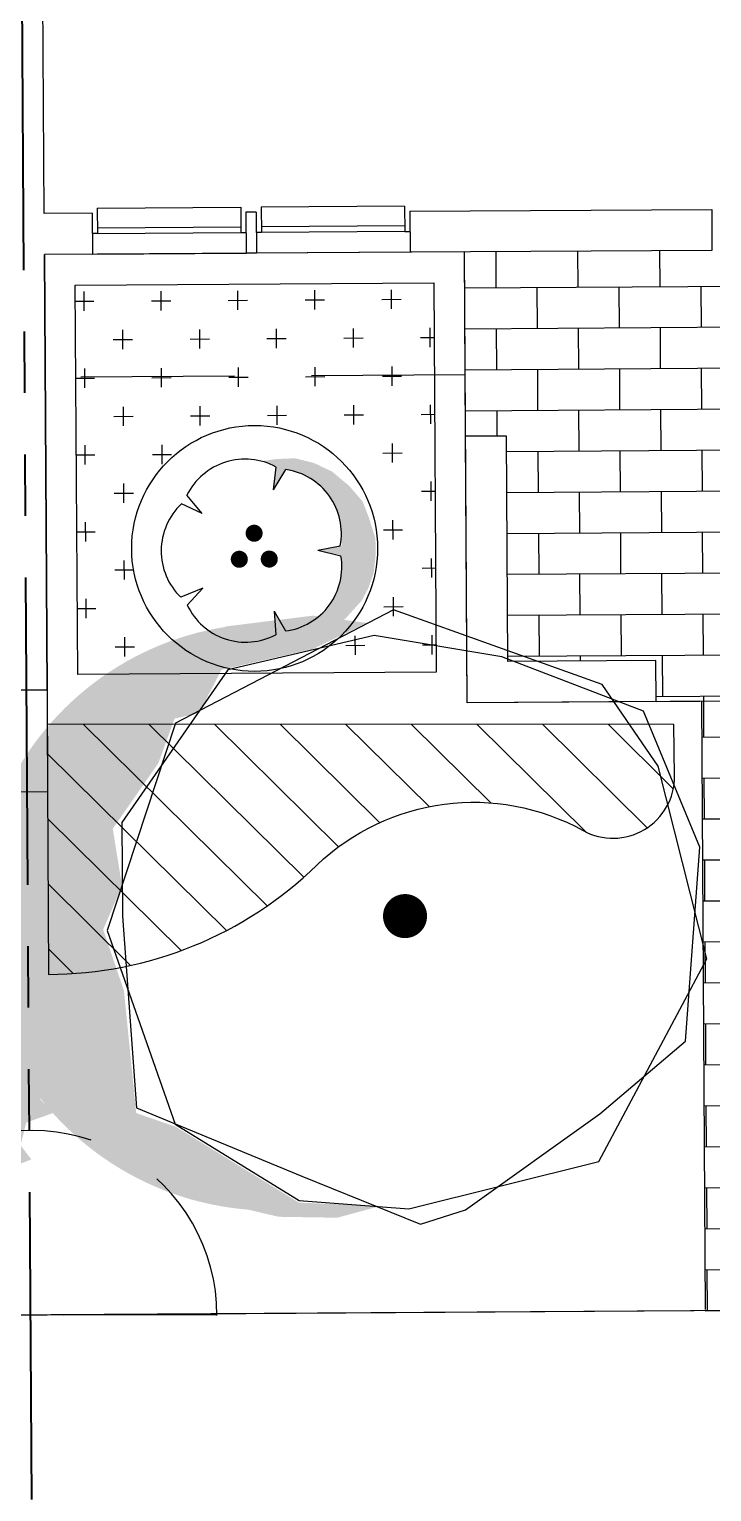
# Model space of a CAD drawing. Header units: feet. Extents: x 919634 to 928945, y 707022 to 708026.
# Drawn here: x 920484.69 to 920495.79, y 707103.99 to 707127.78 of the extents above; entities that cross this region are included whole.
import ezdxf

# ---------------------------------------------------------------- set-up
doc = ezdxf.new("R2010")
doc.units = ezdxf.units.FT
doc.header["$LTSCALE"] = 20
doc.header["$MEASUREMENT"] = 0
for name, pattern in [('HIDDEN2', [0.1875, 0.125, -0.0625]), ('Site Plan$0$HIDDEN2', [0.1875, 0.125, -0.0625]), ('Site Plan$0$PHANTOM2', [1.25, 0.625, -0.125, 0.125, -0.125, 0.125, -0.125])]:
    doc.linetypes.add(name, pattern=pattern)
for name, color, linetype in [('-u-site-utility clear zone', 252, 'HIDDEN2'), ('-u-site-xref', 7, 'Continuous'), ('LP-ANNO-LABL-SHRB', 2, 'Continuous'), ('Site Plan$0$-u-site-bldg_interior', 252, 'Continuous'), ('Site Plan$0$A-SILL', 4, 'Continuous'), ('Site Plan$0$SP-BLDG-ROOF ABOVE', 4, 'Site Plan$0$HIDDEN2'), ('Site Plan$0$SP-LOT PAVERS', 254, 'Continuous'), ('x-Villa5-LP Block$0$LK-SHRB-035M', 253, 'Continuous'), ('x-Villa5-LP Block$0$LK-SHRB-TRNK', 253, 'Continuous'), ('x-Villa5-LP Block$0$LK-TREE-013M', 253, 'Continuous'), ('x-Villa5-LP Block$0$LK-TREE-025M', 253, 'Continuous'), ('x-Villa5-LP Block$0$LK-TREE-050M', 253, 'Continuous'), ('x-Villa5-LP Block$0$LK-TREE-TRNK', 253, 'Continuous'), ('x-Villa5-LP Block$0$LP-PATT-SHAR', 253, 'Continuous'), ('x-Villa5-LP Block$0$LP-SHAR-BRDR-CONT', 253, 'Continuous'), ('x-Villa5-LP Block$0$LP-SHRB', 253, 'Continuous'), ('x-Villa5-LP Block$0$LP-TREE', 253, 'Continuous')]:
    doc.layers.add(name, color=color, linetype=linetype)
for name, color, linetype, lineweight in [('Site Plan$0$SP-LOT LINES', 252, 'Site Plan$0$PHANTOM2', 40), ('Site Plan$0$SP-SIDEWALK', 2, 'Continuous', 25), ('SP-BUILDING-FOOTPRINT', 1, 'Continuous', 25)]:
    doc.layers.add(name, color=color, linetype=linetype, lineweight=lineweight)
for name, color, linetype, plot in [('x-Villa5-LP Block$0$-u-site-no_plot', 253, 'Continuous', False), ('x-Villa5-LP Block$0$LK-SHRB-SHAD', 253, 'Continuous', False), ('x-Villa5-LP Block$0$LK-TREE-SHAD', 253, 'Continuous', False), ('x-Villa5-LP Block$0$LK-TREE-SHAD-SM30', 253, 'Continuous', False), ('x-Villa5-LP Block$0$LK-TREE-SHAD-SM40', 253, 'Continuous', False), ('x-Villa5-LP Block$0$LK-TREE-SHAD-SM50', 253, 'Continuous', False)]:
    doc.layers.add(name, color=color, linetype=linetype, plot=plot)
doc.layers.get('-u-site-xref').off()

# ---------------------------------------------------------------- blocks, each defined once
blk = doc.blocks.new('Site Plan')
at = {"layer": 'Site Plan$0$SP-LOT PAVERS'}
h = blk.add_hatch(dxfattribs=at)
h.set_pattern_fill('AR-B816', color=256, scale=0.08333333333333331, angle=0.3591501261498651)
h.set_pattern_definition([(0.3591501261498002, (920467.72305513, 707106.755093022), (-0.004178874107166311, 0.6666535692964085), []), (90.35915012614986, (920467.72305513, 707106.755093022), (-0.6708324434035743, 0.6624746951892417), [0.6666666666666665, -0.6666666666666665])])
h.paths.add_polyline_path([(920499.6272414032, 707116.8719577356), (920500.2417611058, 707116.8758098119), (920500.2375822312, 707117.5424633814), (920502.6415096584, 707117.5575322426), (920502.5997208077, 707124.2240680321), (920491.7666004865, 707124.1561474049), (920491.785405333, 707121.1562201695), (920492.4520591997, 707121.1603990453), (920492.4750427101, 707117.4938044121), (920494.8811343107, 707117.5088590761), (920494.8853130107, 707116.842233269), (920495.6273198832, 707116.8468844902), (920495.6872141866, 707106.930384516), (920499.6871357071, 707106.9554577613)])
at = {"layer": 'Site Plan$0$-u-site-bldg_interior'}
for p, q in [((920484.9292224394, 707124.779981438, 0.01051764219661232), (920484.7009515638, 707161.1959131336, 0.01051764219661232)), ((920485.7122470647, 707124.7848897765, 0.01051764219661232), (920484.9292224394, 707124.779981438, 0.01051764219661232)), ((920485.7122470647, 707124.7848897765, 0.01051764219661232), (920485.7164259389, 707124.1182362074, 0.01051764219661232)), ((920485.7950564019, 707124.8687438316, 0.01051764219661232), (920488.1283438946, 707124.883369891, 0.01051764219661232)), ((920485.7950564019, 707124.8687438316, 0.01051764219661232), (920485.7976458544, 707124.4556498146, 0.01051764219661232)), ((920488.1283438946, 707124.883369891, 0.01051764219661232), (920488.130933347, 707124.470275874, 0.01051764219661232)), ((920488.378861342, 707124.8016052729, 0.01051764219661232), (920488.2121979496, 707124.8005605544, 0.01051764219661232)), ((920488.2121979496, 707124.8005605544, 0.01051764219661232), (920488.2163768237, 707124.1339069852, 0.01051764219661232)), ((920488.378861342, 707124.8016052729, 0.01051764219661232), (920488.3830402163, 707124.1349517037, 0.01051764219661232)), ((920490.7949581716, 707124.9000853879, 0.01051764219661232), (920488.4616706788, 707124.8854593284, 0.01051764219661232)), ((920488.4616706788, 707124.8854593284, 0.01051764219661232), (920488.4642601316, 707124.4723653108, 0.01051764219661232)), ((920490.7949581716, 707124.9000853879, 0.01051764219661232), (920490.7975476242, 707124.4869913704, 0.01051764219661232)), ((920490.8788122268, 707124.8172760507, 0.01051764219661232), (920495.7911012922, 707124.8480683962, 0.01051764219661232)), ((920490.8788122268, 707124.8172760507, 0.01051764219661232), (920490.8829911011, 707124.1506224816, 0.01051764219661232)), ((920495.7911012922, 707124.8480683962, 0.01051764219661232), (920495.7952801664, 707124.181414843, 0.01051764219661232)), ((920485.7970655428, 707124.5482266459, 0.01051764219661232), (920488.1303530355, 707124.5628527056, 0.01051764219661232)), ((920485.7976458544, 707124.4556498146, 0.01051764219661232), (920488.130933347, 707124.470275874, 0.01051764219661232)), ((920488.130933347, 707124.470275874, 0.01051764219661232), (920488.214265043, 707124.4707982333, 0.01051764219661232)), ((920488.4642601316, 707124.4723653108, 0.01051764219661232), (920488.3809284357, 707124.4718429514, 0.01051764219661232)), ((920490.7969673126, 707124.579568202, 0.01051764219661232), (920488.4636798198, 707124.5649421429, 0.01051764219661232)), ((920490.7975476242, 707124.4869913704, 0.01051764219661232), (920488.4642601316, 707124.4723653108, 0.01051764219661232)), ((920490.7975476242, 707124.4869913704, 0.01051764219661232), (920490.8808793208, 707124.4875137297, 0.01051764219661232)), ((920485.7976458544, 707124.4556498146, 0.01051764219661232), (920485.7143141581, 707124.4551274553, 0.01051764219661232)), ((920485.7164259389, 707124.1182362074, 0.01051764219661232), (920484.9334013136, 707124.1133278689, 0.01051764219661232)), ((920484.977801987, 707117.0301120298, 0.01051764219661232), (920484.9334013136, 707124.1133278689, 0.01051764219661232)), ((920485.7164259389, 707124.1182362074, 0.01051764219661232), (920488.2163768237, 707124.1339069852, 0.01051764219661232)), ((920488.3830402163, 707124.1349517037, 0.01051764219661232), (920488.2163768237, 707124.1339069852, 0.01051764219661232)), ((920490.8829911011, 707124.1506224816, 0.01051764219661232), (920488.3830402163, 707124.1349517037, 0.01051764219661232)), ((920495.7952801664, 707124.181414843, 0.01051764219661232), (920490.8829911011, 707124.1506224816, 0.01051764219661232)), ((920492.4520589027, 707121.1603990435, 0.01051764219661232), (920491.7854053329, 707121.1562201695, 0.01051764219661232)), ((920491.8125680148, 707116.8229719688, 0.01051764219661232), (920491.7854053329, 707121.1562201695, 0.01051764219661232)), ((920492.47504271, 707117.4938044121, 0.01051764219661232), (920492.4520589027, 707121.1603990435, 0.01051764219661232)), ((920494.8811341362, 707117.5088868381, 0.01051764219661232), (920492.47504271, 707117.4938044121, 0.01051764219661232)), ((920494.8853130104, 707116.8422332691, 0.01051764219661232), (920494.8811341362, 707117.5088868381, 0.01051764219661232)), ((920484.3111484175, 707117.0259331559, 0.01051764219661232), (920484.977801987, 707117.0301120298, 0.01051764219661232)), ((920494.8853130104, 707116.8422332691, 0.01051764219661232), (920491.8125680148, 707116.8229719688, 0.01051764219661232))]:
    blk.add_line(p, q, dxfattribs=at)
at = {"layer": 'Site Plan$0$A-SILL'}
for p, q in [((920491.7854053329, 707121.1562201695, 0.01051764219661232), (920491.7666004862, 707124.156147405, 0.01051764219661232)), ((920494.8853130104, 707116.8422332691, 0.01051764219661232), (920500.2417611057, 707116.8758098121, 0.01051764219661232))]:
    blk.add_line(p, q, dxfattribs=at)
at = {"layer": 'Site Plan$0$SP-BLDG-ROOF ABOVE'}
for p, q in [((920491.779140544, 707122.1561734419, 0.01051764219661232), (920484.9459380242, 707122.113353084, 0.01051764219661232)), ((920484.945941864, 707122.1133531079, 0.01051764219661232), (920484.9881851062, 707115.3738039325, -0.1317126549511497)), ((920484.9881851062, 707115.3738039325, -0.1317126549511497), (920465.9886385071, 707115.242668944, 0.01051808853962584))]:
    blk.add_line(p, q, dxfattribs=at)
at = {"layer": 'Site Plan$0$SP-LOT LINES', "ltscale": 0.4}
blk.add_line((920484.8523737204, 707083.862015162, 0.01051827770671735), (920484.288225716, 707173.8602470171, 0.01051827770671735), dxfattribs=at)
at = {"layer": 'Site Plan$0$SP-SIDEWALK'}
for p, q in [((920495.6273171221, 707116.8473416067, 0.01051764219661232), (920495.6871005021, 707106.9492068582, 0.01051764219661232)), ((920589.1757306372, 707107.5138383865), (920245.0427464002, 707105.3566633796)), ((920561.3733693515, 707107.3421338649, 0.01051764219661232), (920466.0419049544, 707106.7445548424, 0.01051764219661232))]:
    blk.add_line(p, q, dxfattribs=at)
blk = doc.blocks.new('x-Villa5-LP Block$0$TREE-EVGR-001')
at = {"layer": 'x-Villa5-LP Block$0$LK-TREE-SHAD'}
blk.add_hatch(color=256, dxfattribs=at).paths.add_polyline_path([(0.1089706438699523, -0.4757895270687129), (0.1079324849648344, -0.5039278319806328), (0.1722425849569049, -0.4844509835266706), (0.1683450062939187, -0.4621619195394686), (0.2404502679496829, -0.4621619195394686), (0.2326551019482395, -0.5000324628521611), (0.2813748786129224, -0.4727648733296661), (0.29696520194031, -0.4532880220641289), (0.3476337679364576, -0.4513403360940913), (0.396264019304823, -0.4358758569983934), (0.3768656295975177, -0.4143343223446152), (0.4450733125903241, -0.3636945124281112), (0.4489708955910316, -0.3987528430191389), (0.5054858295816587, -0.3656421955865525), (0.4898955019165214, -0.3461653471325974), (0.5191273679153312, -0.3111070165415697), (0.5672549638759108, -0.2934702439136743), (0.5386152742434547, -0.2546241515265422), (0.5620007679100354, -0.2351473002610049), (0.624362074232863, -0.2117750798669817), (0.6068229572362327, -0.1884028594729728), (0.6165669125691693, -0.1513968457234967), (0.6613891018953666, -0.1358153635864312), (0.6399524018980287, -0.1143908291624314), (0.6360548188972928, -0.06569870240437581), (0.6652866848961025, -0.0540125922073571), (0.6419011912295218, -0.02869268865489971), (0.6321572402343065, 0.008313327906165568), (0.6652866848961025, 0.01805175213314669), (0.6399524018980287, 0.05311008272417439), (0.6321572402343065, 0.07453461714816001), (0.6594403125638735, 0.08037767224666226), (0.624362074232863, 0.1290697990047249), (0.6341060295657996, 0.1427035923601849), (0.6438499848987362, 0.1543897025571965), (0.600976584904032, 0.2089248844137614), (0.6126693295684618, 0.2186633086407426), (0.5600519742407926, 0.2790415455958168), (0.5717447189052223, 0.2907276557928284), (0.5308201125797325, 0.329681355512335), (0.5210761572468243, 0.2965707108913307), (0.4879467125850283, 0.3335767246408068), (0.5093834125823946, 0.3472105208078489), (0.4734964548200651, 0.3870622876876126), (0.4236366125929578, 0.3588966310048534), (0.4002511232641268, 0.3959026447543295), (0.4294829849251585, 0.4114841268913949), (0.3885583742619474, 0.4523855097693499), (0.3573777232693942, 0.3997980166943904), (0.3339922296028135, 0.4445947715123992), (0.2930676232773237, 0.4777054161333965), (0.2579893849463133, 0.448490140640871), (0.1936792849542428, 0.4991299505573892), (0.1683450062939187, 0.4644221308886216), (0.1332667679629083, 0.4805573219530999), (0.09234215729966877, 0.4952345814289103), (0.07460491585158024, 0.4613917906249796), (0.0909893849463117, 0.448490140640871), (0.1260676232773221, 0.4777054161333965), (0.1669922296028119, 0.4445947715123992), (0.1903777232693926, 0.3997980166943904), (0.2215583742619458, 0.4523855097693499), (0.2624829849251853, 0.4114841268913949), (0.2332511232641252, 0.3959026447543295), (0.2566366125929562, 0.3588966310048534), (0.3064964548200635, 0.3870622876876126), (0.342383412582393, 0.3472105208078489), (0.3209467125850267, 0.3335767246408068), (0.3540761572468227, 0.2965707108913307), (0.3638201125797593, 0.329681355512335), (0.4047447189052207, 0.2907276557928284), (0.3930519742408194, 0.2790415455958168), (0.4456693295684602, 0.2186633086407426), (0.4339765849040305, 0.2089248844137614), (0.4768499848987346, 0.1543897025571965), (0.4671060295657981, 0.1427035923601849), (0.4573620742328615, 0.1290697990047249), (0.4924403125638719, 0.08037767224666226), (0.4651572402343049, 0.07453461714816001), (0.4729524018980271, 0.05311008272417439), (0.498286684896101, 0.01805175213314669), (0.4651572402343049, 0.008313327906165568), (0.4749011912295202, -0.02869268865489971), (0.498286684896101, -0.0540125922073571), (0.4690548188972912, -0.06569870240437581), (0.4729524018980271, -0.1143908291624314), (0.494389101895365, -0.1358153635864312), (0.4495669125691677, -0.1513968457234967), (0.4398229572362311, -0.1884028594729728), (0.4573620742328615, -0.2117750798669817), (0.3950007679100338, -0.2351473002610049), (0.3716152742434531, -0.2546241515265422), (0.4002549638759092, -0.2934702439136743), (0.3521273679153296, -0.3111070165415697), (0.3228955019165198, -0.3461653471325974), (0.3384858295816571, -0.3656421955865525), (0.2819708955910301, -0.3987528430191389), (0.2780733125903225, -0.3636945124281112), (0.2098656295975161, -0.4143343223446152), (0.2292640193048214, -0.4358758569983934), (0.1806337679364844, -0.4513403360940913), (0.1299652019403084, -0.4532880220641289), (0.1143748786128924, -0.4727648733296661)])
at = {"layer": 'x-Villa5-LP Block$0$LK-TREE-013M'}
for p, q in [((-0.1749471218505789, 0.4208986820327283), (-0.160915936416643, 0.4775193815435586)), ((-0.1188965649771774, 0.4370576687571415), (-0.160915936416643, 0.4775193815435586)), ((-0.08579755074086393, 0.4354452148689205), (-0.07176636530692804, 0.4920659143797508)), ((-0.02974699386746238, 0.4516042015933337), (-0.07176636530692804, 0.4920659143797508)), ((0.01608767338453276, 0.4409001615718182), (0.03011885881846865, 0.4975208610826485)), ((0.07213823025793431, 0.4570591482962385), (0.03011885881846865, 0.4975208610826485)), ((0.1143341395054449, 0.4227169976003609), (0.1283653249393808, 0.4793376971111911)), ((0.1703846963788465, 0.4388759843247811), (0.1283653249393808, 0.4793376971111911)), ((0.01608767338453276, 0.4409001615718182), (0.07213823025793431, 0.4570591482962385)), ((-0.1749471218505789, 0.4208986820327283), (-0.1188965649771774, 0.4370576687571415)), ((-0.08579755074086393, 0.4354452148689205), (-0.02974699386746238, 0.4516042015933337)), ((0.1143341395054449, 0.4227169976003609), (0.1703846963788465, 0.4388759843247811)), ((0.205303089617388, 0.3918056246554613), (0.2193342750513523, 0.4484263241662916)), ((0.2613536464907895, 0.4079646113798816), (0.2193342750513523, 0.4484263241662916)), ((-0.2768323459759756, 0.3608942434154443), (-0.2628011605420113, 0.4175149429262746)), ((-0.2207817891025741, 0.3770532301398575), (-0.2628011605420113, 0.4175149429262746)), ((0.205303089617388, 0.3918056246554613), (0.2613536464907895, 0.4079646113798816)), ((-0.207695943890883, 0.3354378171734425), (-0.1936647584569471, 0.3920585166842798)), ((-0.1516453870174814, 0.3515968038978627), (-0.1936647584569471, 0.3920585166842798)), ((-0.007564253644574137, 0.3481660261468846), (0.006466931789361752, 0.4047867256577149)), ((0.04848630322882741, 0.3643250128713049), (0.006466931789361752, 0.4047867256577149)), ((0.1034178654920197, 0.3481660261468846), (0.1174490509259556, 0.4047867256577149)), ((0.1594684223653928, 0.3643250128713049), (0.1174490509259556, 0.4047867256577149)), ((0.1701956033239185, 0.3271660389251565), (0.1842267887578544, 0.3837867384359868)), ((0.22624616019732, 0.3433250256495768), (0.1842267887578544, 0.3837867384359868)), ((0.2871751447181623, 0.3336195016058099), (0.3012063301520982, 0.3902402011166473)), ((0.3432257015915638, 0.3497784883302302), (0.3012063301520982, 0.3902402011166473)), ((-0.2768323459759756, 0.3608942434154443), (-0.2207817891025741, 0.3770532301398575)), ((-0.007564253644574137, 0.3481660261468846), (0.04848630322882741, 0.3643250128713049)), ((0.1034178654920197, 0.3481660261468846), (0.1594684223653928, 0.3643250128713049)), ((-0.3659819170856906, 0.2990714892305277), (-0.3519507316517547, 0.355692188741358)), ((-0.3099313602122891, 0.3152304759549409), (-0.3519507316517547, 0.355692188741358)), ((-0.207695943890883, 0.3354378171734425), (-0.1516453870174814, 0.3515968038978627)), ((0.07794655946065632, 0.2808883252590633), (0.0919777448945922, 0.3375090247699006)), ((0.1339971163340579, 0.2970473119834764), (0.0919777448945922, 0.3375090247699006)), ((0.1701956033239185, 0.3271660389251565), (0.22624616019732, 0.3433250256495768)), ((0.2289550166464949, 0.2881615875296006), (0.2429862020804592, 0.3447822870404309)), ((0.2850055735198964, 0.3043205742540209), (0.2429862020804592, 0.3447822870404309)), ((0.2871751447181623, 0.3336195016058099), (0.3432257015915638, 0.3497784883302302)), ((-0.3659819170856906, 0.2990714892305277), (-0.3099313602122891, 0.3152304759549409)), ((0.2823669751465161, 0.262489606945266), (0.2963981605804804, 0.3191103064560963)), ((0.3384175320199176, 0.2786485936696792), (0.2963981605804804, 0.3191103064560963)), ((0.3490340307942859, 0.2699784235581433), (0.3630652162282217, 0.3265991230689735)), ((0.4050845876676874, 0.2861374102825565), (0.3630652162282217, 0.3265991230689735)), ((-0.3647756345556559, 0.2323072228889984), (-0.35074444912172, 0.2889279223998358)), ((-0.3087250776822543, 0.2484662096134116), (-0.35074444912172, 0.2889279223998358)), ((0.07794655946065632, 0.2808883252590633), (0.1339971163340579, 0.2970473119834764)), ((0.2289550166464949, 0.2881615875296006), (0.2850055735198964, 0.3043205742540209)), ((0.179831783586053, 0.2263388333446841), (0.1938629690199889, 0.2829595328555143)), ((0.2358823404594546, 0.2424978200691044), (0.1938629690199889, 0.2829595328555143)), ((0.2823669751465161, 0.262489606945266), (0.3384175320199176, 0.2786485936696792)), ((0.3490340307942859, 0.2699784235581433), (0.4050845876676874, 0.2861374102825565)), ((-0.4351183191707548, 0.1972457676722996), (-0.4210871337368189, 0.2538664671831299)), ((-0.3790677622973817, 0.2134047543967128), (-0.4210871337368189, 0.2538664671831299)), ((-0.3647756345556559, 0.2323072228889984), (-0.3087250776822543, 0.2484662096134116)), ((0.179831783586053, 0.2263388333446841), (0.2358823404594546, 0.2424978200691044)), ((0.2871751447181623, 0.1990640832399322), (0.3012063301520982, 0.2556847827507625)), ((0.3432257015915638, 0.2152230699643525), (0.3012063301520982, 0.2556847827507625)), ((0.3908797478457871, 0.2027007226703148), (0.4049109332797229, 0.2593214221811593)), ((0.4469303047191886, 0.2188597093947351), (0.4049109332797229, 0.2593214221811593)), ((0.1361666875323237, 0.1645160791597675), (0.1501978729662596, 0.2211367786705978)), ((0.1922172444057253, 0.1806750658841807), (0.1501978729662596, 0.2211367786705978)), ((0.2871751447181623, 0.1990640832399322), (0.3432257015915638, 0.2152230699643525)), ((0.3427669659111814, 0.1590072464141628), (0.3567981513451173, 0.2156279459250001)), ((0.3988175227845829, 0.175166233138583), (0.3567981513451173, 0.2156279459250001)), ((0.3908797478457871, 0.2027007226703148), (0.4469303047191886, 0.2188597093947351)), ((-0.4351183191707548, 0.1972457676722996), (-0.3790677622973817, 0.2134047543967128)), ((0.4236285698860911, 0.1354230134873831), (0.437659755320027, 0.1920437129982133)), ((0.4796791267594926, 0.1515820002117962), (0.437659755320027, 0.1920437129982133)), ((-0.4769470063782535, 0.133136656281394), (-0.4629158209443176, 0.1897573557922243)), ((-0.4208964495048519, 0.1492956430058143), (-0.4629158209443176, 0.1897573557922243)), ((0.1361666875323237, 0.1645160791597675), (0.1922172444057253, 0.1806750658841807)), ((0.2289550166464949, 0.1336046979197505), (0.2429862020804592, 0.1902253974305808)), ((0.2850055735198964, 0.1497636846441637), (0.2429862020804592, 0.1902253974305808)), ((0.3427669659111814, 0.1590072464141628), (0.3988175227845829, 0.175166233138583)), ((-0.4769470063782535, 0.133136656281394), (-0.4208964495048519, 0.1492956430058143)), ((-0.3896338441147975, 0.1081482716777487), (-0.3756026586808616, 0.1647689711885789)), ((-0.333583287241396, 0.1243072584021689), (-0.3756026586808616, 0.1647689711885789)), ((0.2289550166464949, 0.1336046979197505), (0.2850055735198964, 0.1497636846441637)), ((0.3290208617696635, 0.1008750011120867), (0.3430520472035994, 0.1574957006229312)), ((0.385071418643065, 0.117033987836507), (0.3430520472035994, 0.1574957006229312)), ((0.4236285698860911, 0.1354230134873831), (0.4796791267594926, 0.1515820002117962)), ((-0.3896338441147975, 0.1081482716777487), (-0.333583287241396, 0.1243072584021689)), ((0.4381836019040009, 0.06996362816719426), (0.4522147873379367, 0.1265843276780316)), ((0.4942341587774024, 0.08612261489160744), (0.4522147873379367, 0.1265843276780316)), ((-0.4969772052469068, 0.05905372646627427), (-0.4829460198129709, 0.1156744259771045)), ((-0.4409266483735053, 0.07521271319068745), (-0.4829460198129709, 0.1156744259771045)), ((0.1852899205927656, 0.06087204203390684), (0.1993211060267015, 0.1174927415447371)), ((0.2413404774661672, 0.07703102875832002), (0.1993211060267015, 0.1174927415447371)), ((0.2671619756935399, 0.03905224692717013), (0.2811931611274758, 0.0956729464380146)), ((0.3232125325669415, 0.05521123365159042), (0.2811931611274758, 0.0956729464380146)), ((0.3290208617696635, 0.1008750011120867), (0.385071418643065, 0.117033987836507)), ((-0.4969772052469068, 0.05905372646627427), (-0.4409266483735053, 0.07521271319068745)), ((0.1852899205927656, 0.06087204203390684), (0.2413404774661672, 0.07703102875832002)), ((0.3726859578233928, 0.0190507673880802), (0.3867171432573286, 0.07567146689891047)), ((0.4287365146967943, 0.03520975411250049), (0.3867171432573286, 0.07567146689891047)), ((0.4381836019040009, 0.06996362816719426), (0.4942341587774024, 0.08612261489160744)), ((-0.4596898562604395, 0.003783748969567569), (-0.4456586708265036, 0.06040444848039783)), ((-0.4036392993870379, 0.01994273569398075), (-0.4456586708265036, 0.06040444848039783)), ((0.2671619756935399, 0.03905224692717013), (0.3232125325669415, 0.05521123365159042)), ((0.4418223599084854, 0.0008676034166228419), (0.4558535453424213, 0.05748830292745311)), ((0.4978729167818869, 0.01702659014103602), (0.4558535453424213, 0.05748830292745311)), ((0.3726859578233928, 0.0190507673880802), (0.4287365146967943, 0.03520975411250049)), ((-0.4933384472424223, -0.05550020406539602), (-0.4793072618084864, 0.001120495445434244)), ((-0.4372878903690207, -0.03934121734097573), (-0.4793072618084864, 0.001120495445434244)), ((-0.4596898562604395, 0.003783748969567569), (-0.4036392993870379, 0.01994273569398075)), ((0.3053689347405566, -0.05550020406539602), (0.3194001201744925, 0.001120495445434244)), ((0.3614194916139581, -0.03934121734097573), (0.3194001201744925, 0.001120495445434244)), ((0.4418223599084854, 0.0008676034166228419), (0.4978729167818869, 0.01702659014103602)), ((0.236232532655464, -0.06095515076829372), (0.2502637180893998, -0.004334451257463456)), ((0.2922830895288655, -0.04479616404388054), (0.2502637180893998, -0.004334451257463456)), ((0.3817828528345899, -0.05731851963302859), (0.3958140382685258, -0.0006978201221983227)), ((0.4378334097079914, -0.0411595329086083), (0.3958140382685258, -0.0006978201221983227)), ((0.4454611179129699, -0.07186505246922081), (0.4594923033469058, -0.01524435295839055)), ((0.5015116747863715, -0.05570606574480053), (0.4594923033469058, -0.01524435295839055)), ((-0.4933384472424223, -0.05550020406539602), (-0.4372878903690207, -0.03934121734097573)), ((0.236232532655464, -0.06095515076829372), (0.2922830895288655, -0.04479616404388054)), ((0.3053689347405566, -0.05550020406539602), (0.3614194916139581, -0.03934121734097573)), ((0.3817828528345899, -0.05731851963302859), (0.4378334097079914, -0.0411595329086083)), ((-0.4898898862905128, -0.1255692016943044), (-0.4758587008565769, -0.06894850218347415)), ((-0.4338393294171112, -0.1094102149698841), (-0.4758587008565769, -0.06894850218347415)), ((0.4454611179129699, -0.07186505246922081), (0.5015116747863715, -0.05570606574480053)), ((-0.3932726021192536, -0.1391427616521668), (-0.3792414166853462, -0.0825220621413294)), ((-0.3372220452458805, -0.1229837749277465), (-0.3792414166853462, -0.0825220621413294)), ((0.2708007336979961, -0.1355061222217699), (0.2848319191319604, -0.07888542271093968)), ((0.3268512905713976, -0.1193471354973568), (0.2848319191319604, -0.07888542271093968)), ((0.3508534097965423, -0.1518709706255947), (0.3648845952304782, -0.09525027111476447)), ((0.4069039666699155, -0.1357119839011816), (0.3648845952304782, -0.09525027111476447)), ((0.4327254648972882, -0.1500526550579622), (0.4467566503312241, -0.0934319555471319)), ((0.4887760217706898, -0.133893668333549), (0.4467566503312241, -0.0934319555471319)), ((-0.4898898862905128, -0.1255692016943044), (-0.4338393294171112, -0.1094102149698841)), ((0.1816511625882811, -0.1736907657323314), (0.1956823480222454, -0.1170700662214941)), ((0.2377017194616826, -0.1575317790079112), (0.1956823480222454, -0.1170700662214941)), ((-0.3932726021192536, -0.1391427616521668), (-0.3372220452458805, -0.1229837749277465)), ((0.2708007336979961, -0.1355061222217699), (0.3268512905713976, -0.1193471354973568)), ((0.3508534097965423, -0.1518709706255947), (0.4069039666699155, -0.1357119839011816)), ((0.4327254648972882, -0.1500526550579622), (0.4887760217706898, -0.133893668333549)), ((-0.4660477622088308, -0.206420462539981), (-0.4520165767748949, -0.1497997630291508)), ((-0.4099972053354293, -0.1902614758155607), (-0.4520165767748949, -0.1497997630291508)), ((0.1816511625882811, -0.1736907657323314), (0.2377017194616826, -0.1575317790079112)), ((0.2471488066688892, -0.2118754092428787), (0.2611799921028251, -0.1552547097320485)), ((0.3031993635422907, -0.1957164225184655), (0.2611799921028251, -0.1552547097320485)), ((-0.4660477622088308, -0.206420462539981), (-0.4099972053354293, -0.1902614758155607)), ((0.3362983777786042, -0.2427867904829029), (0.3503295632125685, -0.1861660909720655)), ((0.3923489346520057, -0.2266278037584897), (0.3503295632125685, -0.1861660909720655)), ((0.3999766428569842, -0.2318768970771004), (0.4140078282909201, -0.1752561975662701)), ((0.4560271997303857, -0.2157179103526801), (0.4140078282909201, -0.1752561975662701)), ((-0.3423299900565837, -0.2646065855896325), (-0.3282988046226194, -0.2079858860788022)), ((-0.2862794331831822, -0.2484475988652122), (-0.3282988046226194, -0.2079858860788022)), ((0.2471488066688892, -0.2118754092428787), (0.3031993635422907, -0.1957164225184655)), ((-0.4205632871528451, -0.2936996512620169), (-0.4065321017189092, -0.2370789517511867)), ((-0.364512730279472, -0.2775406645375966), (-0.4065321017189092, -0.2370789517511867)), ((0.04155897941589615, -0.2809714339934573), (0.05559016484980361, -0.224350734482627)), ((0.09760953628926927, -0.264812447269037), (0.05559016484980361, -0.224350734482627)), ((0.1416248245390364, -0.273698171722927), (0.1556560099729722, -0.2170774722120825)), ((0.1976753814124379, -0.2575391849985067), (0.1556560099729722, -0.2170774722120825)), ((0.2653425966912835, -0.2755164872905596), (0.2793737821252193, -0.2188957877797222)), ((0.321393153564685, -0.2593575005661393), (0.2793737821252193, -0.2188957877797222)), ((0.3362983777786042, -0.2427867904829029), (0.3923489346520057, -0.2266278037584897)), ((0.3999766428569842, -0.2318768970771004), (0.4560271997303857, -0.2157179103526801)), ((-0.3423299900565837, -0.2646065855896325), (-0.2862794331831822, -0.2484475988652122)), ((0.1416248245390364, -0.273698171722927), (0.1976753814124379, -0.2575391849985067)), ((0.2653425966912835, -0.2755164872905596), (0.321393153564685, -0.2593575005661393)), ((0.3453952727898013, -0.3064278685305766), (0.3594264582237372, -0.2498071690197463)), ((0.4014458296632029, -0.2902688818061563), (0.3594264582237372, -0.2498071690197463)), ((-0.4205632871528451, -0.2936996512620169), (-0.364512730279472, -0.2775406645375966)), ((-0.04031307568487819, -0.3427941881783738), (-0.0262818902509423, -0.2861734886675436)), ((0.01573748118852336, -0.3266352014539535), (-0.0262818902509423, -0.2861734886675436)), ((0.04155897941589615, -0.2809714339934573), (0.09760953628926927, -0.264812447269037)), ((0.2034837106151599, -0.3409758726107412), (0.2175148960490958, -0.284355173099911)), ((0.2595342674885615, -0.324816885886321), (0.2175148960490958, -0.284355173099911)), ((0.0797659384629128, -0.364613991580228), (0.09379712389684869, -0.3079932920693906)), ((0.1358164953362859, -0.3484550048558077), (0.09379712389684869, -0.3079932920693906)), ((0.3453952727898013, -0.3064278685305766), (0.4014458296632029, -0.2902688818061563)), ((-0.360523780078978, -0.3682506227154931), (-0.3464925946450137, -0.3116299232046629)), ((-0.3044732232055765, -0.3520916359910728), (-0.3464925946450137, -0.3116299232046629)), ((-0.2368060079267025, -0.3718872538507583), (-0.2227748224927666, -0.315266554339928)), ((-0.1807554510533009, -0.3557282671263451), (-0.2227748224927666, -0.315266554339928)), ((-0.04031307568487819, -0.3427941881783738), (0.01573748118852336, -0.3266352014539535)), ((0.2034837106151599, -0.3409758726107412), (0.2595342674885615, -0.324816885886321)), ((0.2780782497069652, -0.3846154711193179), (0.292109435140901, -0.3279947716084877)), ((0.3341288065803667, -0.3684564843948976), (0.292109435140901, -0.3279947716084877)), ((-0.360523780078978, -0.3682506227154931), (-0.3044732232055765, -0.3520916359910728)), ((-0.2368060079267025, -0.3718872538507583), (-0.1807554510533009, -0.3557282671263451)), ((0.0797659384629128, -0.364613991580228), (0.1358164953362859, -0.3484550048558077)), ((-0.2957471033798527, -0.4187691509456783), (-0.2817159179459168, -0.3621484514348481)), ((-0.2396965465064511, -0.4026101642212581), (-0.2817159179459168, -0.3621484514348481)), ((-0.1221851307856525, -0.4209817990622398), (-0.1081539453516882, -0.3643610995514024)), ((-0.06613457391225097, -0.4048228123378266), (-0.1081539453516882, -0.3643610995514024)), ((-0.002106116637861533, -0.4264367457651446), (0.01192506879607436, -0.3698160462543072)), ((0.05394444023554001, -0.4102777590407243), (0.01192506879607436, -0.3698160462543072)), ((0.2780782497069652, -0.3846154711193179), (0.3341288065803667, -0.3684564843948976)), ((-0.2957471033798527, -0.4187691509456783), (-0.2396965465064511, -0.4026101642212581)), ((-0.207695943890883, -0.4609847581404267), (-0.1936647584569471, -0.4043640586295965)), ((-0.1516453870174814, -0.4448257714160135), (-0.1936647584569471, -0.4043640586295965)), ((-0.1221851307856525, -0.4209817990622398), (-0.06613457391225097, -0.4048228123378266)), ((0.1780124045838249, -0.4518931720071393), (0.1920435900177608, -0.3952724724963019)), ((0.2340629614571981, -0.4357341852827261), (0.1920435900177608, -0.3952724724963019)), ((-0.002106116637861533, -0.4264367457651446), (0.05394444023554001, -0.4102777590407243)), ((-0.207695943890883, -0.4609847581404267), (-0.1516453870174814, -0.4448257714160135)), ((-0.05850686570727248, -0.4973510860833557), (-0.04447568027333659, -0.4407303865725112)), ((-0.002456308833870935, -0.4811920993589354), (-0.04447568027333659, -0.4407303865725112)), ((0.06703028544723111, -0.4918961310853263), (0.081061470881167, -0.435275431574496)), ((0.1230808423206327, -0.475737144360906), (0.081061470881167, -0.435275431574496)), ((0.1780124045838249, -0.4518931720071393), (0.2340629614571981, -0.4357341852827261)), ((0.06703028544723111, -0.4918961310853263), (0.1230808423206327, -0.475737144360906)), ((-0.05850686570727248, -0.4973510860833557), (-0.002456308833870935, -0.4811920993589354))]:
    blk.add_line(p, q, dxfattribs=at)
at = {"layer": 'x-Villa5-LP Block$0$LK-TREE-050M'}
for points in [[(0.3014588019191535, 0.384216534557325), (0.2566366125929562, 0.3588966310048534), (0.2332511232641252, 0.3959026447543295), (0.2624829849251853, 0.4114841268913949), (0.2215583742619458, 0.4523855097693499), (0.1903777232693926, 0.3997980166943904), (0.1669922296028119, 0.4445947715123992), (0.1260676232773221, 0.4777054161333965), (0.0909893849463117, 0.448490140640871), (0.02667928495424121, 0.4991299505573892), (0.001345006293917095, 0.448490140640871), (-0.03373323203709333, 0.4523855097693499), (-0.0746578427003044, 0.4952345814289103), (-0.0960945426976707, 0.4543331957393804), (-0.1214288213580232, 0.4445947715123992), (-0.1584558490205268, 0.4835484712318987), (-0.1837901320186006, 0.3978503307243599), (-0.2208171596811042, 0.3764257963003672), (-0.2578441873435793, 0.4114841268913949), (-0.2987687936690691, 0.3686350552318345), (-0.359181310660432, 0.3530535759063511), (-0.3630788936611395, 0.2926753389512768), (-0.3552837319974458, 0.2693031185572607), (-0.3845155936585058, 0.220610994610773), (-0.4234914106525025, 0.247878584133268), (-0.4371329489861466, 0.1913957191182476), (-0.4644160213157136, 0.1913957191182476), (-0.4839039319815868, 0.1095929477391877), (-0.4916990936452805, 0.05700545185264616), (-0.4624672319842205, 0.05116239675413681), (-0.4702623936479426, 0.006365641936127986), (-0.4916990936452805, -0.001425099132404739), (-0.5092382106419393, -0.05985564730586646), (-0.487801510644573, -0.07933249857140368), (-0.4936478829767736, -0.116338515132469), (-0.4663648106472067, -0.1397107355264779), (-0.4663648106472067, -0.1669783250489729), (-0.4722111829794073, -0.2156704489954677), (-0.4351841596546535, -0.2098273938969584), (-0.4117986659880728, -0.2429380413295377), (-0.4254402043217169, -0.2935778512460558), (-0.3864643873277203, -0.2916301652760183), (-0.3455397766645092, -0.313054699700011), (-0.3669764766618755, -0.3695375675266064), (-0.3357958213315726, -0.3695375675266064), (-0.2909736320053753, -0.367589881556583), (-0.3007175873383119, -0.4201773774431246), (-0.2812296766724387, -0.422125060601573), (-0.2403050660092276, -0.4084912672461201), (-0.1954828766830303, -0.4240727465715963), (-0.2149707873488751, -0.4669218182311567), (-0.1545582660197908, -0.4493926529356429), (-0.0941457490284563, -0.4532880220641289), (-0.05711872136595275, -0.4513403360940913), (-0.05906751503516716, -0.5039278319806328), (0.005242584956903329, -0.4844509835266706), (0.001345006293917095, -0.4513403360940913), (0.07345026794968135, -0.4513403360940913), (0.06565510194823787, -0.5000324628521611), (0.1143748786128924, -0.4727648733296661), (0.1299652019403084, -0.4532880220641289), (0.1806337679364844, -0.4513403360940913), (0.2235071679311886, -0.4377065427386384)], [(0.39889834657302, -0.2916301652760183), (0.3716152742434531, -0.2546241515265422), (0.3950007679100338, -0.2351473002610049), (0.4573620742328615, -0.2117750798669817), (0.4398229572362311, -0.1884028594729728), (0.4495669125691677, -0.1513968457234967), (0.494389101895365, -0.1358153635864312), (0.4729524018980271, -0.1143908291624314), (0.4690548188972912, -0.06569870240437581), (0.498286684896101, -0.0540125922073571), (0.4749011912295202, -0.02869268865489971), (0.4651572402343049, 0.008313327906165568), (0.498286684896101, 0.01805175213314669), (0.4729524018980271, 0.05311008272417439), (0.4651572402343049, 0.07453461714816001), (0.4924403125638719, 0.08037767224666226), (0.4573620742328615, 0.1290697990047249), (0.4671060295657981, 0.1427035923601849), (0.4768499848987346, 0.1543897025571965), (0.4339765849040305, 0.2089248844137614), (0.4456693295684602, 0.2186633086407426), (0.3930519742408194, 0.2790415455958168), (0.4047447189052207, 0.2907276557928284), (0.3638201125797593, 0.329681355512335), (0.3540761572468227, 0.2965707108913307), (0.3209467125850267, 0.3335767246408068), (0.342383412582393, 0.3472105208078489), (0.3073051742513826, 0.3861642205273483)], [(0.2274047465941749, -0.4338111707985775), (0.2098656295975161, -0.4143343223446152), (0.2780733125903225, -0.3636945124281112), (0.2819708955910301, -0.3987528430191389), (0.3384858295816571, -0.3656421955865525), (0.3228955019165198, -0.3461653471325974), (0.3521273679153296, -0.3111070165415697), (0.410591095575171, -0.2896824793059949)]]:
    blk.add_lwpolyline(points, dxfattribs=at)
at = {"layer": 'x-Villa5-LP Block$0$LK-TREE-TRNK', "const_width": 0.03749999999999999}
blk.add_lwpolyline([(-0.007023873626593513, -0.01738469727311553, 1), (0.007023873626508248, 0.01738469727314396, 1)], format="xyb", close=True, dxfattribs=at)
blk = doc.blocks.new('x-Villa5-LP Block$0$TREE-SIMP-007')
at = {"layer": 'x-Villa5-LP Block$0$LK-TREE-SHAD'}
blk.add_hatch(color=256, dxfattribs=at).paths.add_polyline_path([(0.04464626990468901, 0.4933402276700676), (0.118561608062322, 0.5128946276079205), (0.2185647204215968, 0.5107219136258578), (0.3620474371299451, 0.4759585417142773), (0.4816163718603264, 0.41077721549496), (0.5968373469838184, 0.2934508262281241), (0.6685787094780835, 0.09573413876823622), (0.6707526934215764, -0.07591002234803312), (0.6294470564557457, -0.2193089379584805), (0.5555317182981128, -0.3344626184234016), (0.4359627835677315, -0.4300618937703149), (0.3011759860731615, -0.4952432199896393), (0.1533453014777422, -0.5126249059454295), (0.06203811661239911, -0.4995886427736238), (0.1533453014777422, -0.4561344252940742), (0.3098719052869399, -0.4213710533824937), (0.3490035583092777, -0.3474988815952074), (0.3903091869949833, -0.3388080360272383), (0.4185709368600214, -0.2627631554380301), (0.4968342429046686, -0.1519549029372413), (0.4816163718603264, -0.05418291360825833), (0.5142260813322537, 0.019689258179028), (0.4794423961969585, 0.1239793790939174), (0.4598765655457271, 0.3325596261038299), (0.3924831709385046, 0.3564594436455195), (0.1837810270061482, 0.4868220960841683)])
at = {"layer": 'x-Villa5-LP Block$0$LK-TREE-SHAD-SM30'}
h = blk.add_hatch(color=256, dxfattribs=at)
edge = h.paths.add_edge_path()
edge.add_arc((0.2278096112222272, 2.131628207280301e-14), 0.4999999999999998, 268.9557401733575, 451.0442598266425)
edge.add_arc((0.2095848480200289, 2.131628207280301e-14), 0.4999999999999998, -88.95574017335753, 88.95574017335753, ccw=False)
at = {"layer": 'x-Villa5-LP Block$0$LK-TREE-SHAD-SM40'}
h = blk.add_hatch(color=256, dxfattribs=at)
edge = h.paths.add_edge_path()
edge.add_arc((0.2095848480200289, 2.131628207280301e-14), 0.4999999999999998, 271.0442598266425, 448.9557401733575)
edge.add_arc((0.2095848480200289, 2.842170943040401e-14), 0.4999999999999953, 88.95574017335763, 91.3924069492444)
edge.add_arc((0.185285154257798, 2.131628207280301e-14), 0.4999999999999998, -88.60759305075572, 88.60759305075572, ccw=False)
edge.add_arc((0.2095848480200289, 2.131628207280301e-14), 0.499999999999998, 268.6075930507556, 271.0442598266424)
at = {"layer": 'x-Villa5-LP Block$0$LK-TREE-SHAD-SM50'}
h = blk.add_hatch(color=256, dxfattribs=at)
edge = h.paths.add_edge_path()
edge.add_arc((0.185285154257798, 2.131628207280301e-14), 0.4999999999999998, 271.3924069492443, 448.6075930507557)
edge.add_arc((0.185285154257798, 2.131628207280301e-14), 0.499999999999998, 88.60759305075557, 95.22189701548905)
edge.add_arc((0.1590897602023347, -0.001406959955225773), 0.4997050858628154, -86.06592945530508, 92.2147573101438, ccw=False)
edge.add_arc((0.1852851542577696, 4.263256414560601e-14), 0.5000000000000203, 270.9269308393521, 271.3924069492468)
at = {"layer": 'x-Villa5-LP Block$0$LK-TREE-025M'}
blk.add_lwpolyline([(-0.0995639653173157, 0.5008954739388543), (-0.3296293215514368, 0.3388508305590534), (-0.4764329265077549, 0.2162224539657984), (-0.5027261094850246, -0.114436205212634), (-0.408508870483189, -0.3465542038794212), (-0.1674880213418817, -0.4407152817027296), (0.04943073822045108, -0.4779417523040692), (0.2992159765043425, -0.4210071483094566), (0.481077158763668, -0.1626116406032168), (0.481077158763668, -0.00275679018125885), (0.4591661729492955, 0.3235222830814806), (0.1787055545252656, 0.4417710769863987), (-0.02287551496701212, 0.524983190020464)], close=True, dxfattribs=at)
at = {"layer": 'x-Villa5-LP Block$0$LK-TREE-050M'}
blk.add_lwpolyline([(-0.003155627734059863, 0.4987056809810113), (-0.3274382229700166, 0.4198731506352757), (-0.5136816023922108, 0.07607573693711345), (-0.43261095487901, -0.2523931292834689), (-0.3383937158772028, -0.3925398463121539), (0.0165642594988924, -0.5217376017789519), (0.3890510183432809, -0.3312256564018483), (0.5073703417409092, 0.02133092590035091), (0.3934332155061497, 0.3519895850787833), (0.1830877516881344, 0.4833771335034314)], close=True, dxfattribs=at)
at = {"layer": 'x-Villa5-LP Block$0$LK-TREE-TRNK', "const_width": 0.03749999999999999}
blk.add_lwpolyline([(-0.01874999999998295, 2.131628207280301e-14, 1), (0.01875000000001137, 2.131628207280301e-14, 1)], format="xyb", close=True, dxfattribs=at)
blk = doc.blocks.new('x-Villa5-LP Block$0$SHRUB-LRG-421')
at = {"layer": 'x-Villa5-LP Block$0$LK-SHRB-SHAD'}
blk.add_hatch(color=256, dxfattribs=at).paths.add_polyline_path([(0.04890674199781841, 0.4855210793319458), (0.1251363003899257, 0.4961515451490079), (0.2279575585463363, 0.4996950395267881), (0.3307788259290732, 0.4731188634399501), (0.4300545247320002, 0.4252817499469046), (0.5240118891178724, 0.3455532274584883), (0.5966958789301486, 0.2605094662894487), (0.6303787066277664, 0.1719222222868169), (0.665834318615282, 0.05675879642525672), (0.667607102905194, -0.02474147036599916), (0.6551976405548317, -0.1345896575469361), (0.6250603722107044, -0.2178616744131325), (0.5896047602231818, -0.2834162367067066), (0.4956474050636501, -0.3861774409041772), (0.4282817496684288, -0.4393297930778495), (0.3591433099832955, -0.4800799235874322), (0.2545492675369729, -0.5101995882799528), (0.1588191280875293, -0.5137430826577329), (0.1020901507527654, -0.5084278439771097), (0.03472450458387755, -0.5013408667657373), (0.1198179567465303, -0.4729929463760598), (0.1074084943961608, -0.3471990546974375), (0.1712285904378987, -0.4570472418783744), (0.3095054605818319, -0.4109818726881684), (0.4123267187382424, -0.309992407021447), (0.4726012554264969, -0.1930572426291377), (0.4814651584233758, -0.09738301564303953), (0.4761468147799803, -0.03360019765230859), (0.3538249663399, -0.007024021565474214), (0.4796923741334638, 0.01778041021852061), (0.4779195990698923, 0.1453460461999825), (0.4247361810886048, 0.2799986593928168), (0.3644616536266909, 0.3526402046698607), (0.2598676111803684, 0.4199665112662778), (0.1747741497913893, 0.4359122215360571), (0.1091812786860658, 0.3313792672636495), (0.1251363003899257, 0.4554014146394252), (0.0666345479915833, 0.4784340963484794)])
at = {"layer": 'x-Villa5-LP Block$0$LK-SHRB-035M'}
for p, q in [((0.1070605847806689, 0.3273411572877905), (0.1226090518030247, 0.4520215615394463)), ((0.1070605847806689, 0.3273411572877905), (0.1765469323739666, 0.4376839616435433)), ((-0.2847589954806651, 0.2000312582911725), (-0.3985323658521303, 0.2533470929504844)), ((-0.2847589954806651, 0.2000312582911725), (-0.3682287763061147, 0.3002145037162407)), ((0.3492184028398952, -0.005960485389671533), (0.4726012543041307, 0.01778040750961551)), ((0.3492184028398952, -0.005960485389671533), (0.4756331082320884, -0.0379481273089084)), ((-0.2847589954806651, -0.2119522290705191), (-0.4058325046575888, -0.2603783826503054)), ((-0.2847589954806651, -0.2119522290705191), (-0.3706232724072152, -0.3036816353641498)), ((0.1070605847806689, -0.3392621280671371), (0.1677669135920894, -0.4492698535837576)), ((0.1070605847806689, -0.3392621280671371), (0.1157028217975551, -0.4693743823489385))]:
    blk.add_line(p, q, dxfattribs=at)
for centre, start, end in [((-0.05022857247180212, 0.1414409158475465), 60.90413336494095, 153.4676079125364), ((0.1238117442153808, 0.08618405869442114), 348.9041333649409, 81.46760791253651), ((-0.1565623821000059, -0.00700595351980482), 132.904133364941, 225.4676079125363), ((0.1250407657126544, -0.09641342650505891), 276.9041333649411, 9.467607912536403), ((-0.04823997391631707, -0.1540080214654722), 204.904133364941, 297.4676079125363)]:
    blk.add_arc(centre, 0.3554337938960817, start, end, dxfattribs=at)
at = {"layer": 'x-Villa5-LP Block$0$LK-SHRB-TRNK', "const_width": 0.04687499999999999}
for points in [[(-0.02397241328819177, 0.08914721400351056, 1), (0.02290258671183665, 0.08914721400351056, 1)], [(-0.1062937164925586, -0.0534374656917862, 1), (-0.05941871649256569, -0.0534374656917862, 1)], [(0.05834888991621057, -0.0534374656917862, 1), (0.1052238899162035, -0.0534374656917862, 1)]]:
    blk.add_lwpolyline(points, format="xyb", close=True, dxfattribs=at)
blk = doc.blocks.new('x-Villa5-LP Block', base_point=(60.56777102686465, 154.948772139498, 6.35512269888012e-07))
at = {"layer": 'x-Villa5-LP Block$0$LP-PATT-SHAR'}
h = blk.add_hatch(dxfattribs=at)
h.set_pattern_fill('CROSS', color=256, scale=2.5)
h.set_pattern_definition([(0, (80.06776474532671, 165.3670401013223), (0.625, 0.625), [0.3125, -0.9375]), (90, (80.22401474532671, 165.2107901013223), (-0.6249999999999999, 0.625), [0.3125, -0.9375])])
h.paths.add_polyline_path([(80.06776474532671, 171.7003735320177), (85.90109807881527, 171.7003735320177), (85.90109807881527, 165.3670401013223), (80.06776474532671, 165.3670401013223)])
edge = h.paths.add_edge_path(flags=16)
edge.add_arc((82.95829079536406, 167.3982354560358), 2, 0, 360)
h = blk.add_hatch(dxfattribs=at)
h.set_pattern_fill('ANSI31', color=256, scale=6, angle=270)
h.set_pattern_definition([(315, (922352.683091953, 708257.4400028168), (0.5303300858899108, 0.5303300858899106), [])])
edge = h.paths.add_edge_path()
edge.add_line((79.56776592543162, 164.5614227772866), (79.56074047433094, 160.4896722621393))
edge.add_arc((79.59006320720407, 166.7683860334782), 6.278782242207863, 269.7324202560698, 313.8290907680744)
edge.add_arc((86.47134949501593, 159.5606917457786), 3.686367829537524, 60.68370165837962, 133.4066823870031, ccw=False)
edge.add_arc((88.76593812106097, 163.6468765765161), 0.9999999999999973, 240.683701658379, 360.1886553803453)
edge.add_line((89.76593270026903, 163.6501692281051), (89.7631724972922, 164.4884565293088))
edge.add_line((89.7631724972922, 164.4884565293088), (79.56776592543162, 164.5614227772866))
at = {"layer": 'x-Villa5-LP Block$0$-u-site-no_plot'}
blk.add_line((155.9011008797679, 154.9487705444917, 1.271022602284738e-06), (60.56777063921465, 154.9503595109563, 6.355122698880119e-07), dxfattribs=at)
at = {"layer": 'x-Villa5-LP Block$0$LP-SHAR-BRDR-CONT'}
blk.add_lwpolyline([(80.06776474532671, 171.7003735320177), (85.90109807881527, 171.7003735320177), (85.90109807881527, 165.3670401013223), (80.06776474532671, 165.3670401013223)], close=True, dxfattribs=at)
blk.add_lwpolyline([(79.56776592543162, 164.5614227772866), (79.56074047433094, 160.4896722621393, 0.1948180870818), (83.93817983296185, 162.2388178141141, -0.328410924656718), (88.27630762053077, 162.774946548962, 0.5744737894837757), (89.76593270026903, 163.6501692281051), (89.7631724972922, 164.4884565293088)], format="xyb", close=True, dxfattribs=at)
at = {"layer": 'x-Villa5-LP Block$0$LP-TREE'}
blk.add_circle((82.95829079536406, 167.3982354560358), 2, dxfattribs=at)
at = {"layer": 'x-Villa5-LP Block$0$LP-SHRB', "xscale": 2.960220199269134, "yscale": 2.960220199269134, "zscale": 3.319641774876093}
blk.add_blockref('x-Villa5-LP Block$0$SHRUB-LRG-421', (82.95344675911863, 167.38184487904), dxfattribs=at)
at = {"layer": 'x-Villa5-LP Block$0$LP-TREE', "xscale": 9.553646090099173, "yscale": 9.553646090099173, "zscale": 9.733612224634927, "rotation": 180.0002388827152}
blk.add_blockref('x-Villa5-LP Block$0$TREE-SIMP-007', (85.36810031594034, 161.4016554012198), dxfattribs=at)
at = {"layer": 'x-Villa5-LP Block$0$LP-TREE', "xscale": 9.969515389928135, "yscale": 9.969515389928135, "zscale": 9.553646090099173}
blk.add_blockref('x-Villa5-LP Block$0$TREE-EVGR-001', (73.03901396975456, 159.5912185837507, 6.355122698880118e-07), dxfattribs=at)
blk = doc.blocks.new('A$C2b7dc3a7')
at = {"layer": '-u-site-utility clear zone'}
blk.add_lwpolyline([(-3, 5.684341886080801e-14), (2.999990343749232, 0.007611662847921252)], dxfattribs=at)
blk.add_arc((0, 5.684341886080801e-14), 3, 179.8546277919402, 0.1453722080597722, dxfattribs=at)

msp = doc.modelspace()

# ---------------------------------------------------------------- block references
at = {"layer": '-u-site-xref'}
msp.add_blockref('Site Plan', (0, 0), dxfattribs=at)

# ---------------------------------------------------------------- next in the draw order: linework, layer by layer
at = {"layer": 'SP-BUILDING-FOOTPRINT', "elevation": 0.01051764219661232}
msp.add_lwpolyline([(920547.4975040675, 707115.9219874761), (920542.3194183862, 707115.8895289508), (920542.2655977835, 707124.4727109763), (920535.43241632, 707124.4298776268), (920535.4783839356, 707117.0966882675), (920523.9785837042, 707117.0246025252), (920523.9577127062, 707120.3578686697), (920503.351533958, 707120.2287001895), (920503.3724283163, 707116.8954341938), (920491.812570664, 707116.822551711), (920491.7666004862, 707124.156147405), (920484.9334013136, 707124.1133278689), (920484.9778019844, 707117.0301120298), (920473.2172543186, 707116.9563918094), (920473.2214331927, 707116.2897382398), (920466.6490187492, 707116.247719051), (920466.5863306584, 707126.2483169251), (920465.9196877239, 707126.2446366122), (920465.7097720911, 707159.7435069842)], dxfattribs=at)

# ---------------------------------------------------------------- next in the draw order: block references
at = {"layer": '-u-site-xref', "extrusion": (9.720214955475707e-05, 3.025696142245676e-07, 0.9999999952758253), "rotation": 0.358558742924562}
msp.add_blockref('x-Villa5-LP Block', (920466.03756895, 707106.7429404166, 89.69574452268414), dxfattribs=at)
at = {"layer": 'LP-ANNO-LABL-SHRB', "rotation": 180}
msp.add_blockref('A$C2b7dc3a7', (920484.7406686839, 707106.8617670458, -185.9802157531344), dxfattribs=at)

doc.saveas('drawing.dxf')
